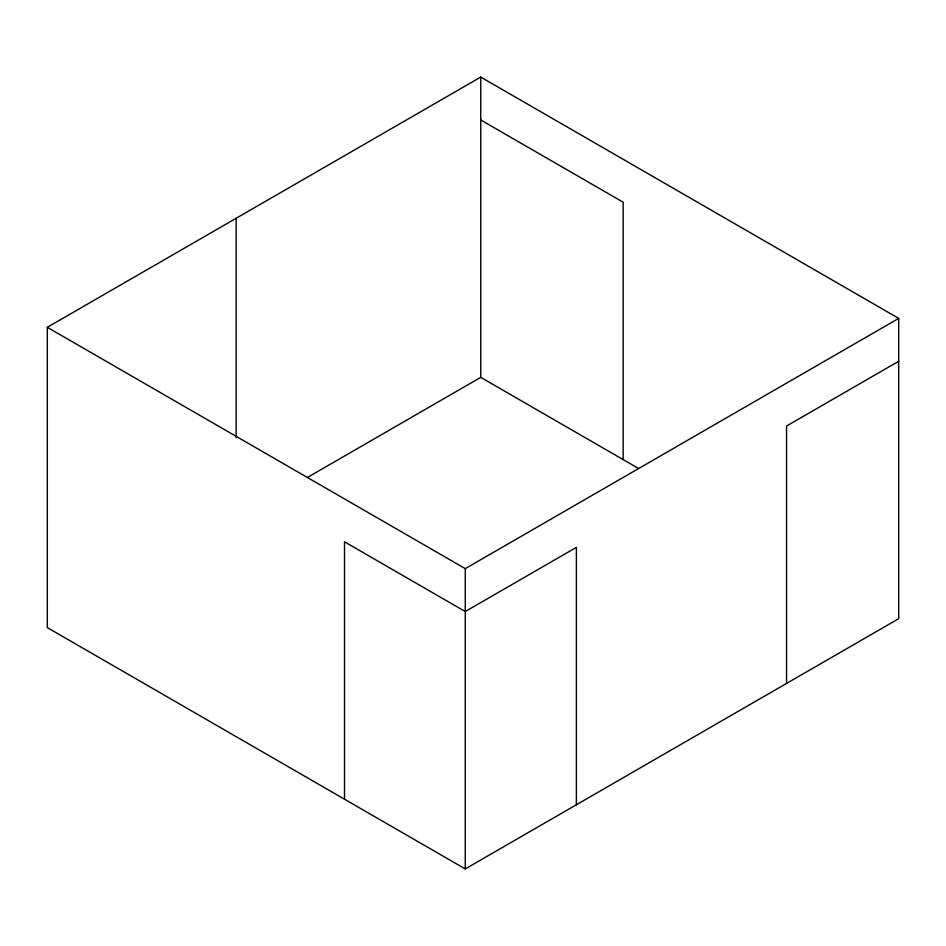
<?xml version="1.0" encoding="UTF-8"?>
<svg xmlns="http://www.w3.org/2000/svg" width="946" height="946" viewBox="0 0 946 946"><rect width="100%" height="100%" fill="white"/><g stroke="black" fill="none" stroke-linecap="round" stroke-linejoin="round"><path stroke-width="1.42" d="M47.3 327.316L480.745 77.075L898.7 318.388L898.7 618.684L465.255 868.925L47.3 627.612L47.3 327.316L465.255 568.629L898.7 318.388M307.497 477.399L480.745 377.371L638.467 468.436M898.7 361.277L786.552 426.031L786.552 683.426M480.745 119.976L623.154 202.196L623.154 459.59M576.374 804.774L576.374 547.367L465.255 611.53L344.521 541.822L344.521 799.216M480.745 77.075L480.745 377.371M465.255 568.629L465.255 868.925M236.157 218.29L236.157 437.62"/></g></svg>
